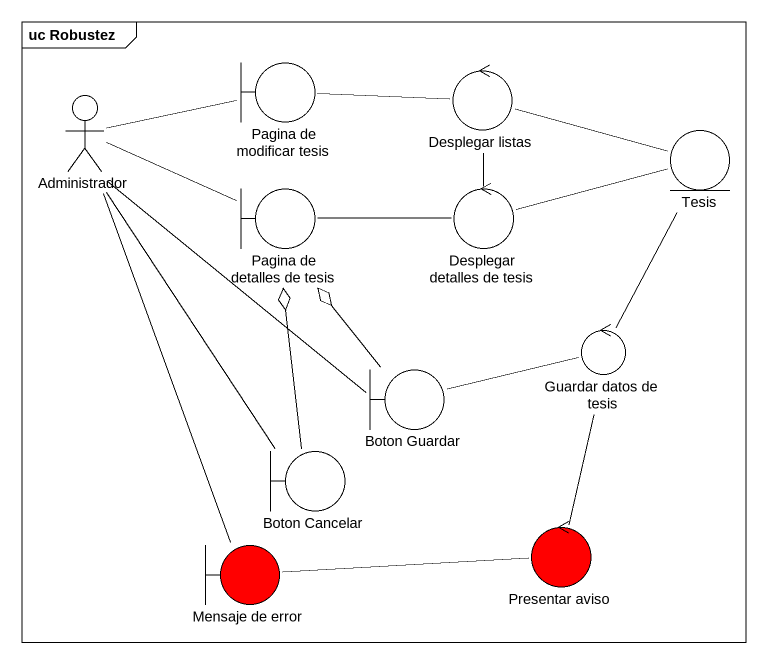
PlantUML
@startuml
mainframe uc Robustez
boundary "Pagina de modificar tesis" as Pagina_de_modificar_tesis
control "Desplegar listas" as Desplegar_listas
actor Administrador
entity Tesis
boundary "Pagina de detalles de tesis" as Pagina_de_detalles_de_tesis
control "Desplegar detalles de tesis" as Desplegar_detalles_de_tesis
boundary "Boton Guardar" as Boton_Guardar
control "Guardar datos de tesis" as Guardar_datos_de_tesis
boundary "Boton Cancelar" as Boton_Cancelar
boundary "Mensaje de error" as Mensaje_de_error #FF0000
control "Presentar aviso" as Presentar_aviso #FF0000
Pagina_de_modificar_tesis -right- Desplegar_listas
Desplegar_listas -right- Tesis
Desplegar_listas -- Desplegar_detalles_de_tesis
Administrador -right- Pagina_de_modificar_tesis
Administrador -right- Pagina_de_detalles_de_tesis
Administrador -- Boton_Guardar
Administrador -- Mensaje_de_error
Desplegar_detalles_de_tesis -right- Tesis
Desplegar_detalles_de_tesis -left- Pagina_de_detalles_de_tesis
Boton_Guardar -up-o Pagina_de_detalles_de_tesis
Guardar_datos_de_tesis -up- Tesis
Guardar_datos_de_tesis -left- Boton_Guardar
Guardar_datos_de_tesis -- Presentar_aviso
Boton_Cancelar -up- Administrador
Boton_Cancelar -up-o Pagina_de_detalles_de_tesis
Presentar_aviso -left- Mensaje_de_error
@enduml
